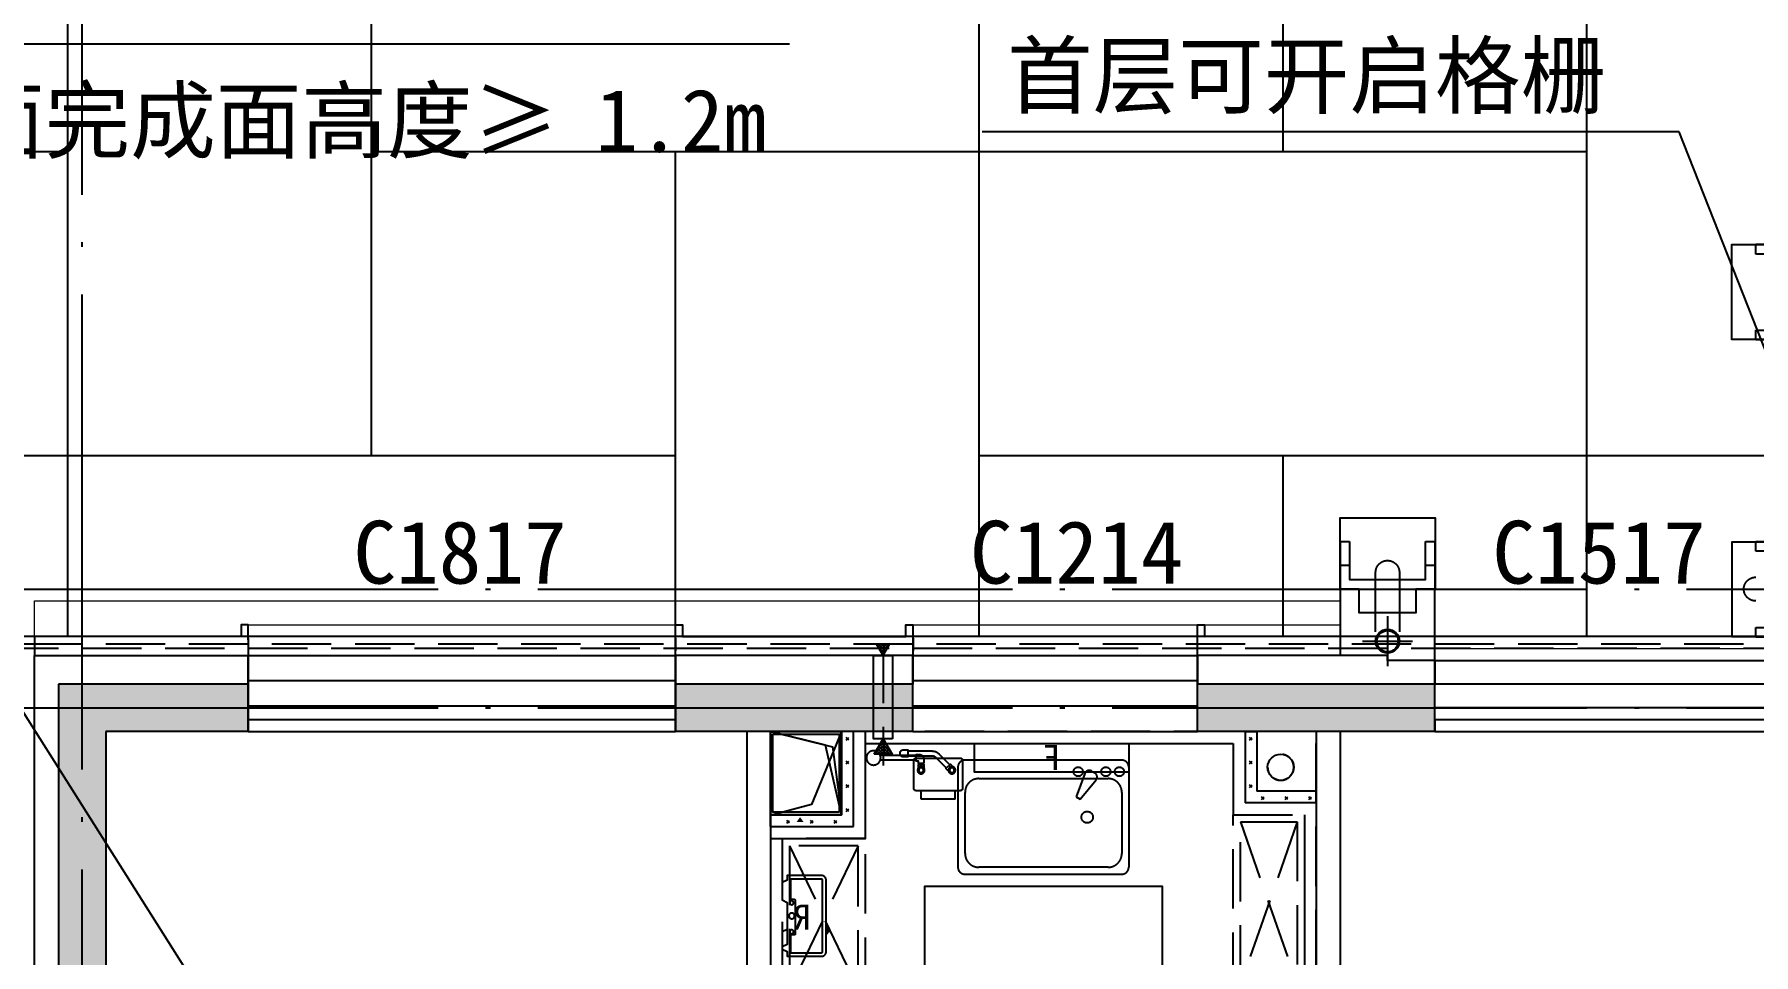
# Model space of a CAD drawing. Extents: x -46233 to 84150, y 109350 to 390860.
# Drawn here: x 29302 to 36545, y 128462 to 132335 of the extents above; entities that cross this region are included whole.
import ezdxf
from ezdxf.xclip import XClip

# ---------------------------------------------------------------- set-up
doc = ezdxf.new("R2010")
doc.units = 0
doc.header["$LTSCALE"] = 1000
doc.header["$MEASUREMENT"] = 0
doc.header["$XCLIPFRAME"] = 0
for name, pattern in [('120-CF-3.1x2.3$0$DASH', [0.35, 0.25, -0.1]), ('120-墙体$0$120-墙体$0$DASH', [0.35, 0.25, -0.1]), ('120-墙体$0$DASH', [0.35, 0.25, -0.1]), ('3#-轴线$1$DOTE', [2.42, 2, -0.2, 0.02, -0.2]), ('DASH', [0.35, 0.25, -0.1])]:
    doc.linetypes.add(name, pattern=pattern)
doc.layers.get('Defpoints').update_dxf_attribs({"color": 4, "linetype": 'DASH'})
for name, color, linetype in [('120-CF-3.1x2.3$0$A-FLOR-SPCL', 225, 'Continuous'), ('120-J-MC$0$A-DOOR', 51, 'Continuous'), ('120-J-MC$0$A-FLOR-HRAL', 71, 'Continuous'), ('120-J-MC$0$A-WALL-CONC', 9, 'Continuous'), ('120-J-MC$0$A-WALL-INSL', 241, 'Continuous'), ('120-MC编号-首层反$0$$1$A-ANNO-TEXT', 255, 'Continuous'), ('120-墙体$0$110-墙体$0$A-FLOR-UNDR', 177, 'Continuous'), ('120-墙体$0$110-墙体$0$A-FURN-MOVE', 47, 'Continuous'), ('120-墙体$0$120-墙体$0$A-COLU-CONC-HATC', 204, 'Continuous'), ('120-墙体$0$120-墙体$0$A-DOOR', 51, 'Continuous'), ('120-墙体$0$120-墙体$0$A-FURN-MOVE', 47, '120-墙体$0$120-墙体$0$DASH'), ('120-墙体$0$120-墙体$0$A-WALL-BLOK', 131, 'Continuous'), ('120-墙体$0$120-墙体$0$A-WALL-CONC', 9, 'Continuous'), ('120-墙体$0$120-墙体$0$A-WALL-INSL', 241, 'Continuous'), ('120-墙体$0$A-COLU-CONC-HATC', 204, 'Continuous'), ('120-墙体$0$A-FLOR-HRAL', 71, 'Continuous'), ('120-墙体$0$A-FLOR-SPCL', 225, 'Continuous'), ('120-墙体$0$A-FLOR-UNDR', 177, 'Continuous'), ('120-墙体$0$A-WALL-STUD', 133, 'Continuous'), ('120-墙体$0$FF-固定家具(吊柜不落地、到顶)', 30, 'Continuous'), ('3#-轴线$1$A-ANNO-DOTE', 10, '3#-轴线$1$DOTE'), ('3#楼首层线脚$0$A-00-HX-113-wall-01Y$0$HRAL', 31, 'Continuous'), ('A-ANNO-NOTE', 3, 'Continuous'), ('A-ANNO-TEXT', 255, 'Continuous'), ('A-DRAN-SYMB', 243, 'Continuous'), ('铺装$0$$0$绿化轮廓', 67, 'Continuous')]:
    doc.layers.add(name, color=color, linetype=linetype)
doc.layers.add('3#楼首层线脚$0$A-00-15-1#-PM-2F$0$00-装饰-看', color=46, linetype='Continuous', lineweight=5)
doc.layers.add('3#楼首层线脚$0$A-00-15-4#-PM-TF$0$00-装饰-看', color=46, linetype='Continuous', lineweight=5)
doc.styles.add('120-CF-3.1x2.3$0$地上图例$0$厨、卫01$0$08.60厨卫$0$Standard', font='simhei.ttf')
doc.styles.add('120-MC编号-首层反$0$Standard', font='')
doc.styles.add('_TCH_DIM', font='')
doc.styles.get('120-MC编号-首层反$0$Standard').set_extended_font_data('SimSun')
doc.styles.get('_TCH_DIM').set_extended_font_data('SimSun')
pattern_1 = [(45, (16.99, 14.34), (-50, 50), [16, -54.7107]), (135, (128.304, 14.34), (-50, -50), [16, -54.7107])]

# ---------------------------------------------------------------- blocks, each defined once
blk = doc.blocks.new('*U147')
at = {"layer": '120-墙体$0$110-墙体$0$A-FLOR-UNDR'}
blk.add_line((0, 40.8), (280.7, 40.8), dxfattribs=at)
at = {"layer": '120-墙体$0$110-墙体$0$A-FURN-MOVE'}
blk.add_lwpolyline([(0, 390.8), (127.1, 84), (290, 40.8)], dxfattribs=at)
blk.add_lwpolyline([(10.6, 51.3), (290, 51.3), (290, 380.8), (10.6, 380.8)], close=True, dxfattribs=at)
blk.add_lwpolyline([(175, 30.8, 0, 30, 0), (175, 10, 30, 30, 0)], format="xyseb", dxfattribs=at)
at = {"layer": '120-墙体$0$FF-固定家具(吊柜不落地、到顶)'}
blk.add_lwpolyline([(0, 390.8), (300, 390.8), (300, 40.8), (0, 40.8)], close=True, dxfattribs=at)
blk = doc.blocks.new('120-CF-3.1x2.3$0$jyr5')
at = {"layer": '120-CF-3.1x2.3$0$A-FLOR-SPCL'}
for p, q in [((745622.7, 32900.4), (745622.7, 33049.9)), ((745642.7, 32900.4), (745642.7, 33049.9)), ((745603.7, 32932.4), (745603.7, 32831.3)), ((745623.7, 32932.4), (745623.7, 32831.3)), ((745662.2, 32887.9), (745655.2, 32887.9)), ((745629.5, 32817.2), (745675.9, 32770.9)), ((745662.2, 32867.9), (745655.2, 32867.9)), ((745806.7, 32877.9), (745770.7, 32877.9)), ((745806.7, 32733.9), (745806.7, 32877.9)), ((745615.4, 32803.1), (745661.7, 32756.8)), ((745806.7, 32733.9), (745770.7, 32733.9))]:
    blk.add_line(p, q, dxfattribs=at)
for points in [[(745600.7, 32954.9, -1), (745626.7, 32954.9), (745626.7, 32932.4), (745600.7, 32932.4)], [(745655.2, 32864.9), (745639.7, 32864.9, -0.414214), (745619.7, 32884.9), (745619.7, 32900.4), (745645.7, 32900.4), (745645.7, 32890.9), (745655.2, 32890.9)], [(745770.7, 32712.9), (745770.7, 32898.9, 0.414214), (745760.7, 32908.9), (745643.7, 32908.9, 0.414214), (745633.7, 32898.9), (745633.7, 32712.9, 0.414214), (745643.7, 32702.9), (745760.7, 32702.9, 0.414214)], [(745684.7, 32890.9, -1), (745684.7, 32864.9), (745662.2, 32864.9), (745662.2, 32890.9)], [(745693.9, 32757.1, -1), (745675.5, 32738.7), (745659.6, 32754.6), (745678, 32773)]]:
    blk.add_lwpolyline(points, format="xyb", close=True, dxfattribs=at)
for centre, radius in [((745632.7, 33078.2), 30), ((745684.7, 32877.9), 15), ((745684.7, 32877.9), 10), ((745684.7, 32747.9), 15), ((745684.7, 32747.9), 10)]:
    blk.add_circle(centre, radius, dxfattribs=at)
for radius in [40, 20]:
    blk.add_arc((745643.7, 32831.3), radius, 180, 225, dxfattribs=at)
blk = doc.blocks.new('120-CF-3.1x2.3$0$分集水器')
at = {"layer": '120-CF-3.1x2.3$0$A-FLOR-SPCL'}
blk.add_lwpolyline([(650, 120), (0, 120), (0, 0), (650, 0)], close=True, dxfattribs=at)
at = {"layer": '120-CF-3.1x2.3$0$A-FLOR-SPCL', "style": '120-CF-3.1x2.3$0$地上图例$0$厨、卫01$0$08.60厨卫$0$Standard'}
blk.add_text('F', height=105.1, dxfattribs=at).set_placement((288.5, 8.9))
blk = doc.blocks.new('120-CF-3.1x2.3$0$A$C7214d1e0')
at = {"layer": '120-CF-3.1x2.3$0$A-FLOR-SPCL'}
for p, q in [((966.4, 797), (0, 797)), ((0, 797), (0, 153.5)), ((384.4, 153.5), (384.4, 797)), ((966.4, 153.5), (966.4, 797)), ((0, 732.8), (384.4, 732.8)), ((384.4, 732.8), (966.4, 732.8)), ((0, 153.5), (966.4, 153.5)), ((403.6, 0), (966.4, 153.5)), ((547.8, 153.5), (425.8, 123.9)), ((425.8, 123.9), (437.9, 30.8)), ((437.9, 30.8), (399.8, 14.3)), ((399.8, 14.3), (403.6, 0))]:
    blk.add_line(p, q, dxfattribs=at)
blk = doc.blocks.new('120-CF-3.1x2.3$0$建-1-2#楼提资底图$0$A-HXD-X1-F1$0$大单盆')
for p, q in [((35552.1, 15154.1), (34890.4, 15154.1)), ((34861.3, 15124.9), (34861.3, 14703.2)), ((34949.5, 15076.4), (35493.8, 15076.4)), ((35396.5, 15098.1), (35359.7, 14999.7)), ((35376.5, 14990), (35443.3, 15071.1)), ((35424.4, 15108.1), (35438, 15100.3)), ((35581.3, 15124.9), (35581.3, 14703.2)), ((34891.2, 14761.5), (34891.2, 15018.1)), ((35359.7, 14999.7), (35376.5, 14990)), ((35552.1, 15018.1), (35552.1, 14761.5)), ((34890.4, 14674.1), (35552.1, 14674.1)), ((35493.8, 14703.2), (34949.5, 14703.2))]:
    blk.add_line(p, q)
for centre, radius in [((35368.1, 15105.5), 19.4), ((35484.7, 15105.5), 19.4), ((35541.7, 15105.5), 19.4), ((35406.1, 14914), 24.3)]:
    blk.add_circle(centre, radius)
for centre, radius, start, end in [((34890.4, 15124.9), 29.1, 90, 180), ((35552.1, 15124.9), 29.1, 0, 90), ((34949.5, 15018.1), 58.3, 90, 180), ((35414.7, 15091.3), 19.4, 60, 159.46232), ((35428.3, 15083.5), 19.4, 320.53768, 60), ((35493.8, 15018.1), 58.3, 0, 90), ((34949.5, 14761.5), 58.3, 180, 270), ((35493.8, 14761.5), 58.3, 270, 0), ((34890.4, 14703.2), 29.1, 180, 270), ((35552.1, 14703.2), 29.1, 270, 0)]:
    blk.add_arc(centre, radius, start, end)
blk = doc.blocks.new('120-CF-3.1x2.3$0$88')
for p, q in [((-662.94, 388.62), (22.86, 388.62)), ((-662.94, 0), (-662.94, 388.62)), ((-640.08, 0), (-640.08, 388.62)), ((0, 0), (0, 388.62)), ((22.86, 388.62), (22.86, 0)), ((-502.92, 342.9), (-502.92, 297.18)), ((-137.16, 342.9), (-137.16, 297.18)), ((-594.36, 251.46), (-548.64, 251.46)), ((-411.48, 251.46), (-457.2, 251.46)), ((-228.6, 251.46), (-182.88, 251.46)), ((-45.72, 251.46), (-91.44, 251.46)), ((-502.92, 160.02), (-502.92, 205.74)), ((-137.16, 160.02), (-137.16, 205.74)), ((0, 137.16), (-640.08, 137.16)), ((22.86, 0), (-662.94, 0)), ((0, 45.72), (-640.08, 45.72))]:
    blk.add_line(p, q)
for centre, radius in [((-502.92, 251.46), 91.44), ((-137.16, 251.46), 91.44), ((-571.5, 91.44), 22.86), ((-480.06, 91.44), 22.86), ((-297.18, 91.44), 22.86), ((-228.6, 91.44), 22.86), ((-137.16, 91.44), 22.86), ((-68.58, 91.44), 22.86)]:
    blk.add_circle(centre, radius)
blk = doc.blocks.new('120-CF-3.1x2.3$0$XU-125-SF$0$$0$XU-(115-120)H(2)$0$A-Kitchen-Water heater-340x190')
at = {"layer": '120-CF-3.1x2.3$0$A-FLOR-SPCL'}
for p, q in [((47.3, -187), (47.3, -185)), ((77.3, -185), (77.3, -187))]:
    blk.add_line(p, q, dxfattribs=at)
for points in [[(57.8, -20), (67.8, 0), (140.8, 0), (150.8, -20), (170.8, -20), (170.8, -165, -0.414214), (150.8, -185), (-149.2, -185, -0.414214), (-169.2, -165), (-169.2, -20), (-149.2, -20), (-139.2, 0), (-66.2, 0), (-56.2, -20)], [(-64.2, -55), (75.8, -55, 0.414214), (80.8, -50), (80.8, -40, -0.414214), (85.8, -35), (155.8, -35), (155.8, -165, -0.414214), (150.8, -170), (-149.2, -170, -0.414214), (-154.2, -165), (-154.2, -35), (-74.2, -35, -0.414214), (-69.2, -40), (-69.2, -50, 0.414214)]]:
    blk.add_lwpolyline(points, format="xyb", close=True, dxfattribs=at)
blk.add_lwpolyline([(57.8, -20), (120.8, -20), (130.8, 0)], dxfattribs=at)
blk.add_lwpolyline([(64.8, -185), (64.8, -199, -0.414214), (63.8, -200), (60.8, -200, -0.414214), (59.8, -199), (59.8, -185)], format="xyb", dxfattribs=at)
for centre, radius in [((-54.2, -40), 8), ((0.8, -40), 12), ((67.8, -40), 8)]:
    blk.add_circle(centre, radius, dxfattribs=at)
for centre, start, end in [((60.9, -171.1), 229.45307, 266.94411), ((63.7, -171.1), 273.05589, 310.54693)]:
    blk.add_arc(centre, 20.9, start, end, dxfattribs=at)
at = {"layer": '120-CF-3.1x2.3$0$A-FLOR-SPCL', "style": '120-CF-3.1x2.3$0$地上图例$0$厨、卫01$0$08.60厨卫$0$Standard'}
blk.add_text('R', height=105.1, rotation=90, dxfattribs=at).set_placement((58.4, -119.4))
blk = doc.blocks.new('120-CF-3.1x2.3')
at = {"layer": '120-CF-3.1x2.3$0$A-FLOR-SPCL'}
for p, q in [((-400, -50), (-1950, -50)), ((-1950, -50), (-1950, -350)), ((-400, -450), (-400, -50)), ((-2250, -350), (-2250, -3050))]:
    blk.add_line(p, q, dxfattribs=at)
at = {"layer": '120-CF-3.1x2.3$0$A-FLOR-SPCL', "linetype": '120-CF-3.1x2.3$0$DASH'}
blk.add_line((-1950, -350), (-2250, -350), dxfattribs=at)
for points in [[(-1950, -350), (-2250, -350), (-2250, -1095), (-1950, -1095)], [(-1980, -380), (-2220, -380), (-2220, -1065), (-1980, -1065)], [(-400, -450), (-50, -450), (-50, -1115.9), (-400, -1115.9)], [(-370, -480), (-80, -480), (-80, -1085.9), (-370, -1085.9)], [(-1950, -1095), (-2250, -1095), (-2250, -1950), (-1950, -1950)], [(-1980, -1125), (-2220, -1125), (-2220, -1920), (-1980, -1920)], [(-400, -1115.9), (-50, -1115.9), (-50, -1731.8), (-400, -1731.8)], [(-370, -1145.9), (-80, -1145.9), (-80, -1701.8), (-370, -1701.8)], [(-400, -1731.8), (-50, -1731.8), (-50, -2347.7), (-400, -2347.7)], [(-370, -1761.8), (-80, -1761.8), (-80, -2317.7), (-370, -2317.7)], [(-400, -2347.7), (-50, -2347.7), (-50, -3045), (-400, -3045)], [(-370, -2377.7), (-80, -2377.7), (-80, -3015), (-370, -3015)]]:
    blk.add_lwpolyline(points, close=True, dxfattribs=at)
for points in [[(-2220, -380), (-1980, -1065)], [(-1980, -380), (-2220, -1065)], [(-80, -480), (-370, -1085.9)], [(-370, -480), (-80, -1085.9)], [(-2220, -1125), (-1980, -1920)], [(-1980, -1125), (-2220, -1920)], [(-80, -1145.9), (-370, -1701.8)], [(-370, -1145.9), (-80, -1701.8)], [(-80, -1761.8), (-370, -2317.7)], [(-370, -1761.8), (-80, -2317.7)], [(-80, -2377.7), (-370, -3015)], [(-370, -2377.7), (-80, -3015)]]:
    blk.add_lwpolyline(points, dxfattribs=at)
at = {"layer": '120-CF-3.1x2.3$0$A-FLOR-SPCL'}
blk.add_lwpolyline([(-50, -3045), (-650, -3045), (-650, -650), (-1650, -650), (-1650, -1950), (-2250, -1950)], dxfattribs=at)
at = {"layer": '120-CF-3.1x2.3$0$A-FLOR-SPCL', "linetype": '120-CF-3.1x2.3$0$DASH', "ltscale": 0.5}
blk.add_lwpolyline([(-80, -1609.5), (-80, -2204.5), (-630, -2204.5), (-630, -1609.5)], close=True, dxfattribs=at)
at = {"layer": 'Defpoints'}
blk.add_lwpolyline([(-2300, 0), (0, 0), (0, -3100), (-2300, -3100)], close=True, dxfattribs=at)
blk.add_blockref('120-CF-3.1x2.3$0$分集水器', (-1510, -170))
at = {"layer": '120-CF-3.1x2.3$0$A-FLOR-SPCL', "extrusion": (0, 0, -1), "zscale": -1}
blk.add_blockref('120-CF-3.1x2.3$0$建-1-2#楼提资底图$0$A-HXD-X1-F1$0$大单盆', (-34071.3, -15274.1), dxfattribs=at)
at = {"layer": '120-CF-3.1x2.3$0$A-FLOR-SPCL'}
for name, p, rotation in [('120-CF-3.1x2.3$0$jyr5', (-33512.8, 745522.2), 270), ('120-CF-3.1x2.3$0$XU-125-SF$0$$0$XU-(115-120)H(2)$0$A-Kitchen-Water heater-340x190', (-50, -774.8), 270), ('120-CF-3.1x2.3$0$88', (-530, -2227), 270), ('120-CF-3.1x2.3$0$A$C7214d1e0', (-1453, -3036.4), 90)]:
    blk.add_blockref(name, p, dxfattribs=dict(at, rotation=rotation))
blk = doc.blocks.new('120-墙体$0$A$C58701B68')
at = {"layer": '120-墙体$0$A-FLOR-SPCL'}
h = blk.add_hatch(dxfattribs=at)
h.set_pattern_fill('ANSI37', color=256, scale=75, angle=180, style=0)
h.set_pattern_definition([(225, (-1337723.929, -290666.487), (6.629126075, -6.62912607), []), (315, (-1337723.929, -290666.487), (6.62912607, 6.629126075), [])])
h.paths.add_polyline_path([(37.5, 415), (0, 350), (-37.5, 415)])
h = blk.add_hatch(dxfattribs=at)
h.set_pattern_fill('ANSI37', color=256, scale=75, angle=180, style=0)
h.set_pattern_definition([(225, (-1337723.929, -290791.149), (6.629126075, -6.62912607), []), (315, (-1337723.929, -290791.149), (6.62912607, 6.629126075), [])])
h.paths.add_polyline_path([(37.5, -65), (0, 0), (-37.5, -65)])
at = {"layer": '120-墙体$0$A-FLOR-SPCL', "linetype": '120-墙体$0$DASH'}
blk.add_line((0, 498.1), (0, -112.5), dxfattribs=at)
at = {"layer": '120-墙体$0$A-FLOR-SPCL'}
for points in [[(37.5, 415), (0, 350), (-37.5, 415)], [(-40, 0), (40, 0), (40, 350), (-40, 350)], [(37.5, -65), (0, 0), (-37.5, -65)]]:
    blk.add_lwpolyline(points, close=True, dxfattribs=at)
blk = doc.blocks.new('120-墙体$0$120-墙体$0$$TCHSYS$WIN2D')
for p, q in [((-0.5, 0.5), (0.5, 0.5)), ((-0.5, 0.5), (-0.5, -0.5)), ((0.5, 0.5), (0.5, -0.5)), ((0.5, 0.1667), (-0.5, 0.1667)), ((0.5, -0.1667), (-0.5, -0.1667)), ((-0.5, -0.5), (0.5, -0.5))]:
    blk.add_line(p, q)
blk = doc.blocks.new('120-墙体')
at = {"layer": '120-墙体$0$120-墙体$0$A-COLU-CONC-HATC'}
for points in [[(-5700, 100), (-5700, -100), (-5250, -100), (-5250, 100)], [(-5250, 100), (-5250, -100), (-4700, -100), (-4700, 100)], [(-3500, 100), (-3500, -100), (-2850, -100), (-2850, 100)], [(-2850, 100), (-2850, -100), (-2500, -100), (-2500, 100)], [(-700, -100), (-100, -100), (100, 100), (-700, 100)], [(100, 100), (-100, -100), (-100, -3100), (-33.3, -3200), (100, -3200)]]:
    blk.add_hatch(color=256, dxfattribs=at).paths.add_polyline_path(points)
at = {"layer": '120-墙体$0$A-COLU-CONC-HATC'}
h = blk.add_hatch(dxfattribs=at)
h.set_pattern_fill('石膏板', color=256, scale=20, style=0)
h.set_pattern_definition(pattern_1)
h.paths.add_polyline_path([(-4950, -100), (-4950, -350), (-4900, -400), (-4900, -100)])
h = blk.add_hatch(dxfattribs=at)
h.set_pattern_fill('石膏板', color=256, scale=20, style=0)
h.set_pattern_definition(pattern_1)
h.paths.add_polyline_path([(-3250, -500), (-3200, -450), (-3200, -100), (-3250, -100)])
h = blk.add_hatch(dxfattribs=at)
h.set_pattern_fill('石膏板', color=256, scale=20, style=0)
h.set_pattern_definition(pattern_1)
h.paths.add_polyline_path([(-5200, -400), (-4900, -400), (-4950, -350), (-5200, -350)])
h = blk.add_hatch(dxfattribs=at)
h.set_pattern_fill('石膏板', color=256, scale=20, style=0)
h.set_pattern_definition(pattern_1)
h.paths.add_polyline_path([(-2900, -450), (-3200, -450), (-3250, -500), (-2900, -500)])
at = {"layer": '120-墙体$0$120-墙体$0$A-FURN-MOVE'}
blk.add_circle((-5050, -250), 55, dxfattribs=at)
at = {"layer": '120-墙体$0$120-墙体$0$A-WALL-BLOK'}
for p, q in [((-5300, -100), (-5300, -3100)), ((-5200, -100), (-5200, -3200)), ((-2900, -100), (-2900, -3200)), ((-2800, -100), (-2800, -3100))]:
    blk.add_line(p, q, dxfattribs=at)
at = {"layer": '120-墙体$0$120-墙体$0$A-WALL-CONC'}
for p, q in [((-5700, -100), (-5700, 100)), ((-5700, 100), (-5250, 100)), ((-5250, 100), (-4700, 100)), ((-4700, -100), (-4700, 100)), ((-3500, -100), (-3500, 100)), ((-3500, 100), (-2850, 100)), ((-2850, 100), (-2500, 100)), ((-2500, 100), (-2500, -100)), ((-700, 100), (100, 100)), ((-700, 100), (-700, -100)), ((100, 100), (100, -3200)), ((-5700, -100), (-5250, -100)), ((-5250, -100), (-4700, -100)), ((-3500, -100), (-2850, -100)), ((-2850, -100), (-2500, -100)), ((-700, -100), (-100, -100)), ((-100, -100), (-100, -3100))]:
    blk.add_line(p, q, dxfattribs=at)
at = {"layer": '120-墙体$0$120-墙体$0$A-WALL-INSL'}
for p, q in [((-4700, 220), (-4700, 100)), ((-3500, 220), (-3500, 100)), ((-5700, 200), (-5700, 100))]:
    blk.add_line(p, q, dxfattribs=at)
at = {"layer": '120-墙体$0$A-FLOR-HRAL'}
blk.add_lwpolyline([(-7200, -50), (-5700, -50), (-5700, -100), (-7200, -100)], close=True, dxfattribs=at)
at = {"layer": '120-墙体$0$A-FLOR-UNDR'}
blk.add_lwpolyline([(-2900, -550), (-3300, -550), (-3300, -100), (-2900, -100)], close=True, dxfattribs=at)
blk.add_lwpolyline([(-2900, -100), (-3161.6, -164.3), (-3200, -450)], dxfattribs=at)
at = {"layer": '120-墙体$0$A-WALL-STUD'}
for p, q in [((-4950, -100), (-4950, -350)), ((-4900, -100), (-4950, -100)), ((-4900, -100), (-4900, -400)), ((-3250, -500), (-3250, -100)), ((-3250, -100), (-3200, -100)), ((-3200, -450), (-3200, -100)), ((-5200, -350), (-4950, -350)), ((-5200, -350), (-5200, -400)), ((-5200, -400), (-4900, -400)), ((-2900, -500), (-3250, -500)), ((-2900, -450), (-3200, -450)), ((-2900, -500), (-2900, -450))]:
    blk.add_line(p, q, dxfattribs=at)
for name, p in [('120-墙体$0$A$C58701B68', (-3375, -130)), ('120-CF-3.1x2.3', (-2900, -100))]:
    blk.add_blockref(name, p)
at = {"layer": '120-墙体$0$120-墙体$0$A-DOOR'}
for p, xscale, yscale, zscale in [((-4100, 60), -1200, -320, 320), ((-6450, 50), -1500, -300, 300)]:
    blk.add_blockref('120-墙体$0$120-墙体$0$$TCHSYS$WIN2D', p, dxfattribs=dict(at, xscale=xscale, yscale=yscale, zscale=zscale))
at = {"layer": '120-墙体$0$FF-固定家具(吊柜不落地、到顶)'}
blk.add_blockref('*U147', (-3200, -490.8), dxfattribs=at)
blk = doc.blocks.new('120-墙体-首层')
at = {"layer": 'Defpoints'}
blk.add_lwpolyline([(-9600, -10995), (-9600, -11250), (750, -11250), (750, -4850), (250, -4850), (250, 270), (-7850, 270), (-7850, -3350), (-6800, -3350), (-6800, -6400), (-6500, -6400), (-6500, -10995)], close=True, dxfattribs=at)
ref = blk.add_blockref('120-墙体', (0, 0))
XClip(ref).set_block_clipping_path([(-9600, -10995), (-9600, -11250), (750, -11250), (750, -4850), (250, -4850), (250, 270), (-7850, 270), (-7850, -3350), (-6800, -3350), (-6800, -6400), (-6500, -6400), (-6500, -10995)])
blk = doc.blocks.new('120-MC编号-首层反')
at = {"layer": '120-MC编号-首层反$0$$1$A-ANNO-TEXT', "color": 2, "style": '120-MC编号-首层反$0$Standard'}
for s, p in [('C1817', (-8507, 7623.2, 0)), ('C1214', (-5909.4, 7623.2, 0)), ('C1517', (-3708.4, 7623.2, 0))]:
    blk.add_text(s, height=264.35, dxfattribs=at).set_placement(p)
blk = doc.blocks.new('3#-1F')
blk.add_blockref('120-MC编号-首层反', (31350, -7100))
at = {"xscale": -1}
blk.add_blockref('120-墙体-首层', (21700, 0), dxfattribs=at)
blk = doc.blocks.new('120-J-MC$0$$TCHSYS$WIN2D')
for p, q in [((-0.5, 0.5), (0.5, 0.5)), ((-0.5, 0.5), (-0.5, -0.5)), ((0.5, 0.5), (0.5, -0.5)), ((0.5, 0.1667), (-0.5, 0.1667)), ((0.5, -0.1667), (-0.5, -0.1667)), ((-0.5, -0.5), (0.5, -0.5))]:
    blk.add_line(p, q)
blk = doc.blocks.new('120-J-MC')
at = {"layer": '120-J-MC$0$A-FLOR-HRAL'}
blk.add_lwpolyline([(-2500, -50), (-700, -50), (-700, -100), (-2500, -100)], close=True, dxfattribs=at)
at = {"layer": '120-J-MC$0$A-WALL-CONC'}
for p, q in [((-2500, -100), (-2500, 100)), ((-700, -100), (-700, 100))]:
    blk.add_line(p, q, dxfattribs=at)
at = {"layer": '120-J-MC$0$A-WALL-INSL'}
for points in [[(-5700, 100), (-5700, 200), (-5500, 200), (-5500, 220), (-4700, 220), (-4700, 100)], [(-3500, 100), (-3500, 220), (-2500, 220), (-2500, 100)], [(100, -3400), (200, -3400), (200, 220), (-700, 220), (-700, 100)]]:
    blk.add_lwpolyline(points, dxfattribs=at)
at = {"layer": '120-J-MC$0$A-DOOR', "xscale": -1800, "yscale": -320, "zscale": 320}
blk.add_blockref('120-J-MC$0$$TCHSYS$WIN2D', (-1600, 60), dxfattribs=at)
blk = doc.blocks.new('120-J-MC-首层')
at = {"layer": 'Defpoints'}
blk.add_lwpolyline([(-6150, -10950), (-7250, -10950), (-7250, 250), (750, 250), (750, -12150), (-6150, -12150)], close=True, dxfattribs=at)
ref = blk.add_blockref('120-J-MC', (0, 0))
XClip(ref).set_block_clipping_path([(-6170.8192622978, -10950), (-7249.9951632023, -10950), (-7249.9951632023, 250), (750, 250), (750, -12150), (-6170.8192622978, -12150)])
blk = doc.blocks.new('3#-轴线')
at = {"layer": '3#-轴线$1$A-ANNO-DOTE'}
for points in [[(21700, -5100), (21700, 5500)], [(-3000, 500), (45757.3, 500)], [(-3000, 0), (45757.3, 0)]]:
    blk.add_lwpolyline(points, dxfattribs=at)
blk = doc.blocks.new('3#楼首层线脚')
at = {"layer": '3#楼首层线脚$0$A-00-15-1#-PM-2F$0$00-装饰-看', "linetype": 'ByBlock'}
blk.add_lwpolyline([(9850, 7400), (9850, 7550.4), (4349.3, 7549.9)], dxfattribs=at)
blk.add_lwpolyline([(9850, 7400), (9850, 7550.4), (4349.3, 7549.9)], dxfattribs=at)
at = {"layer": '3#楼首层线脚$0$A-00-15-4#-PM-TF$0$00-装饰-看', "color": 251}
for points in [[(4920.7, 7449.9), (4349.3, 7449.9)], [(4920.7, 7449.9), (4349.3, 7449.9)], [(6150.7, 7450), (4950.7, 7449.9)], [(6150.7, 7450), (4950.7, 7449.9)], [(8950.7, 7450.1), (7150, 7450)], [(8950.7, 7450.1), (7150, 7450)], [(3949.3, 7350), (2450, 7349.9)], [(3949.3, 7350), (2450, 7349.9)]]:
    blk.add_lwpolyline(points, dxfattribs=at)
at = {"layer": '3#楼首层线脚$0$A-00-HX-113-wall-01Y$0$HRAL'}
for points in [[(3950, 7300), (3950, 7600), (4030, 7600), (4030, 7500), (4270, 7500), (4270, 7600), (4350, 7600), (4349.3, 7320)], [(4950, 7320), (4950.7, 7449.9), (4920.7, 7449.9), (4920.7, 7399.9), (4349.5, 7401.3)], [(7148.7, 7340.2), (7150, 7450), (7120, 7450), (7120, 7400), (6180, 7400), (6180, 7450), (6150, 7450), (6148.7, 7340.2)], [(7149.3, 7320.1), (7150, 7450), (7120, 7450), (7120, 7400), (6180, 7400), (6180, 7450), (6150, 7450), (6149.3, 7320.1)], [(8949.3, 7340.1), (8950, 7450), (8980, 7450), (8980, 7400), (9850, 7400), (9850, 7320)], [(8949.3, 7320.1), (8950, 7450), (8980, 7450), (8980, 7400), (9850, 7400), (9850, 7320)]]:
    blk.add_lwpolyline(points, dxfattribs=at)
blk = doc.blocks.new('铺装')
at = {"layer": '铺装$0$$0$绿化轮廓'}
h = blk.add_hatch(dxfattribs=at)
h.set_pattern_fill('拼花地砖03', color=252, scale=800)
h.set_pattern_definition([(0, (0, 0), (3840, 1280), [5120, -1280]), (90, (0, -1280), (-1280, 3840), [5120, -1280])])
h.paths.add_polyline_path([(525334049.6, 299513380), (525329600.9, 299513380), (525329600.9, 299507760), (525313498.3, 299507760), (525313499, 299513380), (525309050.3, 299513380), (525309049.6, 299509259.8), (525308899.6, 299509230), (525308899.6, 299509159.9), (525300450.4, 299509159.9), (525300450.4, 299507759.9), (525300429.6, 299507759.9), (525300429.6, 299507560.9), (525297899.6, 299507560.9), (525297899.6, 299510560), (525305649.6, 299510560), (525305649.6, 299513380), (525314849.6, 299513380), (525314849.7, 299510660.9), (525328249.7, 299510660.9), (525328249.6, 299513380), (525337449.6, 299513380), (525337449.6, 299510760.9), (525345949.6, 299510760.9), (525345949.6, 299509159.9), (525334199.6, 299509159.9), (525334199.6, 299509230), (525334049.6, 299509260)])
at = {"layer": '铺装$0$$0$绿化轮廓', "color": 252}
blk.add_lwpolyline([(525345949.6, 299509159.9), (525334199.6, 299509159.9), (525334199.6, 299509230), (525334049.6, 299509260), (525334049.6, 299513380), (525329600.9, 299513380), (525329600.9, 299507760), (525313498.3, 299507760)], dxfattribs=at)
blk = doc.blocks.new('gtvt')
blk.add_blockref('铺装', (-525300649.6, -299507460))
blk = doc.blocks.new('YSG-T')
at = {"layer": 'A-DRAN-SYMB', "color": 1}
for p, q in [((0, 105), (0, -105)), ((-105, 0), (105, 0))]:
    blk.add_line(p, q, dxfattribs=at)
for radius in [50, 45]:
    blk.add_circle((0, 0), radius, dxfattribs=at)
blk = doc.blocks.new('VFDCV DF')
at = {"xscale": -1}
blk.add_blockref('YSG-T', (4150, 7380.4), dxfattribs=at)
blk = doc.blocks.new('gtgfrtg')
at = {"layer": 'A-DRAN-SYMB'}
for p, q in [((100, 360), (100, 400)), ((200, 360), (200, 400)), ((100, 0), (100, 40)), ((200, 0), (200, 40))]:
    blk.add_line(p, q, dxfattribs=at)
for points in [[(0, 0), (300, 0), (300, 400), (0, 400)], [(200, 0), (0, 0), (0, 400), (200, 400)], [(200, 40), (40, 40), (40, 360), (200, 360)]]:
    blk.add_lwpolyline(points, dxfattribs=at)
blk = doc.blocks.new('vgftvgf')
at = {"layer": 'A-DRAN-SYMB', "color": 1, "linetype": 'DASH'}
for points in [[(4100, 7670.4), (4100, 7420.4)], [(4200, 7420.4), (4200, 7670.4)]]:
    blk.add_lwpolyline(points, dxfattribs=at)
blk.add_arc((4150, 7670.4), 50, 0, 180, dxfattribs=at)
at = {"layer": 'A-DRAN-SYMB', "linetype": 'DASH'}
blk.add_arc((2598.7, 7600), 50, 270, 90, dxfattribs=at)
for name, p in [('gtgfrtg', (2398.7, 8650)), ('gtgfrtg', (2398.5, 7399)), ('VFDCV DF', (0, 0))]:
    blk.add_blockref(name, p)
at = {"rotation": 90}
blk.add_blockref('gtgfrtg', (4349.6, 7600.2), dxfattribs=at)
blk = doc.blocks.new('VGTRGF')
blk.add_lwpolyline([(24900, -450), (24600, -450), (24600, -100), (24900, -100)], close=True)
blk.add_lwpolyline([(24900, -450), (24831.8, -157), (24600, -100)])
blk.add_circle((26750, -250), 55)

msp = doc.modelspace()

# ---------------------------------------------------------------- linework, layer by layer
at = {"layer": 'A-ANNO-NOTE', "color": 1}
for p, q in [((33175.1, 123284.8), (27474.9, 132295.1)), ((27474.9, 132295.1), (32482.5, 132295.1))]:
    msp.add_line(p, q, dxfattribs=at)
at = {"layer": 'A-ANNO-NOTE'}
for p, q in [((36231, 131924.6), (33294.9, 131924.6)), ((36754, 130600), (36231, 131924.6))]:
    msp.add_line(p, q, dxfattribs=at)

# ---------------------------------------------------------------- block references
ref = msp.add_blockref('gtvt', (7802.7, 129500))
XClip(ref).set_block_clipping_path([(-5302.6810596018, -19100.0000000173), (50797.3189403982, 9599.9999999827)])
for name in ['3#-1F', '3#-轴线', 'VGTRGF']:
    msp.add_blockref(name, (7802.7, 129500))
at = {"xscale": -1}
for name, p in [('vgftvgf', (39152.7, 122400)), ('120-J-MC-首层', (29502.7, 129500))]:
    msp.add_blockref(name, p, dxfattribs=at)
ref = msp.add_blockref('3#楼首层线脚', (39152.7, 122400), dxfattribs=dict(xscale=-1))
XClip(ref).set_block_clipping_path([(-10650.0000000043, -6755.5131340523), (10450, 10166.6636911473)])

# ---------------------------------------------------------------- texts
at = {"layer": 'A-ANNO-TEXT', "color": 7, "style": '_TCH_DIM'}
for s, p in [('首层可开启格栅', (33399.9, 132029.6)), ('距屋面完成面高度≥', (28263.2, 131840.1)), ('1.2m', (31665.7, 131840.1))]:
    msp.add_text(s, height=264.35, dxfattribs=at).set_placement(p)

doc.saveas('drawing.dxf')
